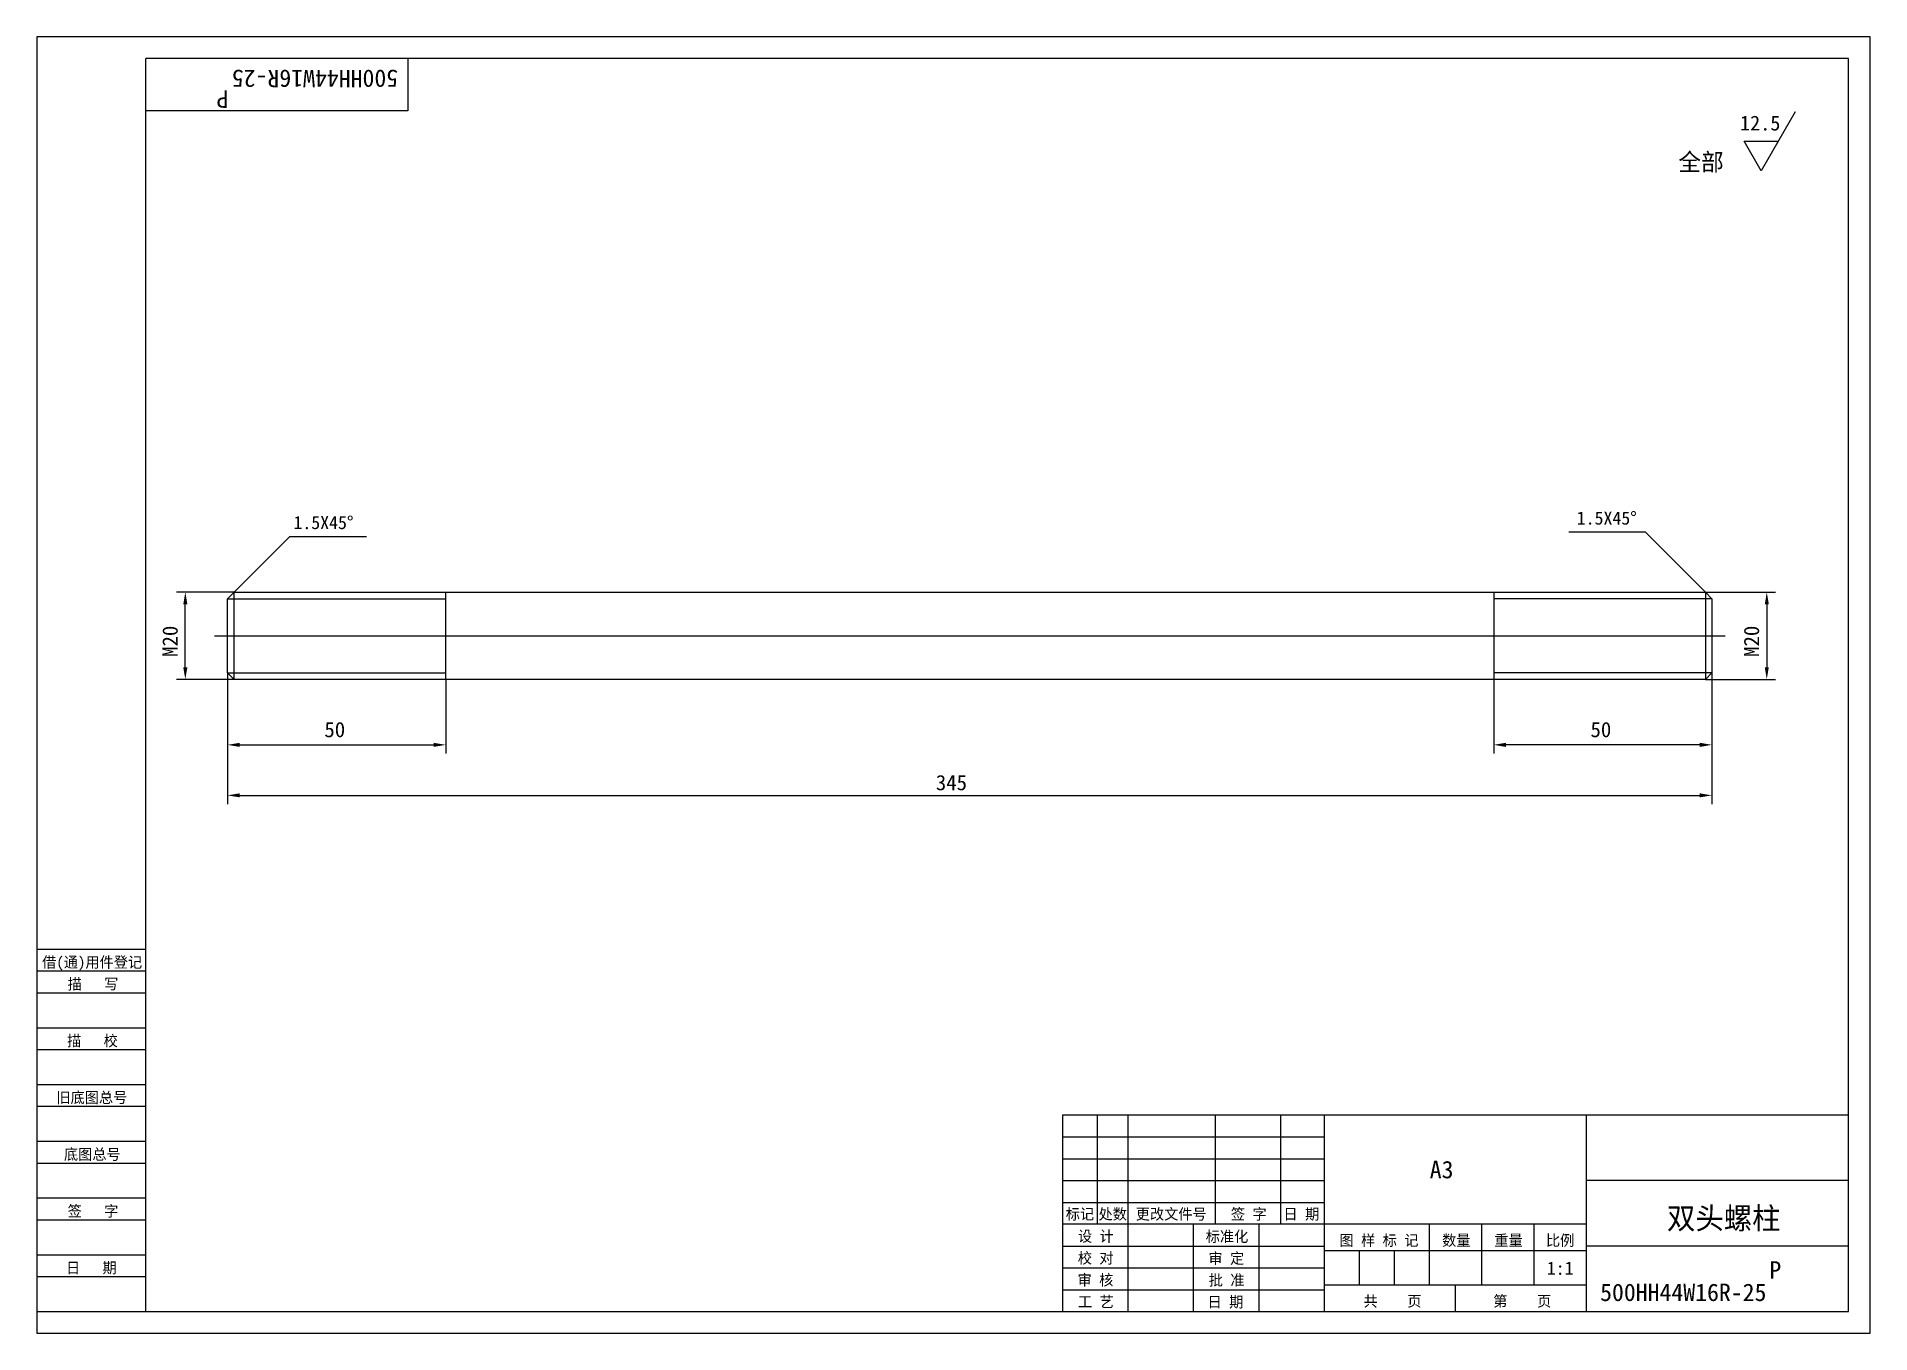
# Model space of a CAD drawing. Header units: metres. Extents: x 0 to 420, y 0 to 297.
import ezdxf

# ---------------------------------------------------------------- set-up
doc = ezdxf.new("R2010")
doc.units = ezdxf.units.M
for name, color, linetype in [('C', 6, 'Continuous'), ('D', 1, 'Continuous'), ('FL', 5, 'Continuous'), ('HA', 5, 'Continuous'), ('T', 7, 'Continuous'), ('TL', 4, 'Continuous')]:
    doc.layers.add(name, color=color, linetype=linetype)

# ---------------------------------------------------------------- blocks, each defined once
blk = doc.blocks.new('TUKUN3')
at = {"layer": 'FL'}
for p, q in [((420, 297), (0, 297)), ((0, 297), (0, 0)), ((420, 0), (420, 297)), ((0, 78), (25, 78)), ((0, 70), (25, 70)), ((0, 65), (25, 65)), ((0, 57), (25, 57)), ((0, 52), (25, 52)), ((243, 25), (243, 50)), ((250, 5), (250, 50)), ((270, 25), (270, 50)), ((285, 25), (285, 50)), ((0, 44), (25, 44)), ((235, 45), (295, 45)), ((0, 39), (25, 39)), ((235, 40), (295, 40)), ((235, 35), (295, 35)), ((0, 31), (25, 31)), ((235, 30), (295, 30)), ((0, 26), (25, 26)), ((280, 5), (280, 25)), ((0, 18), (25, 18)), ((235, 20), (295, 20)), ((0, 13), (25, 13)), ((235, 15), (295, 15)), ((235, 10), (295, 10)), ((0, 0), (420, 0))]:
    blk.add_line(p, q, dxfattribs=at)
at = {"layer": 'TL'}
for p, q in [((415, 292), (25, 292)), ((25, 5), (25, 292)), ((85, 292), (85, 280)), ((415, 5), (415, 292)), ((85, 280), (25, 280)), ((0, 88), (25, 88)), ((0, 83), (25, 83)), ((415, 50), (235, 50)), ((235, 50), (235, 5)), ((295, 5), (295, 50)), ((355, 5), (355, 50)), ((415, 35), (355, 35)), ((355, 25), (235, 25)), ((265, 5), (265, 25)), ((319, 11), (319, 25)), ((331, 11), (331, 25)), ((343, 11), (343, 25)), ((295, 19), (355, 19)), ((303, 11), (303, 19)), ((311, 11), (311, 19)), ((415, 20), (355, 20)), ((355, 11), (295, 11)), ((325, 5), (325, 11)), ((0, 5), (415, 5))]:
    blk.add_line(p, q, dxfattribs=at)
at = {"layer": 'T'}
for s, p in [('借(通)用件登记', (1.26, 83.76)), ('描   写', (7.09, 78.76)), ('描   校', (6.98, 65.76)), ('旧底图总号', (4.52, 52.76)), ('底图总号', (6.25, 39.76)), ('签   字', (7.1, 26.76)), ('标记', (235.71, 26.07)), ('处数', (243.22, 26.07)), ('更改文件号', (251.75, 26.07)), ('签 字', (273.53, 26.07)), ('日 期', (285.57, 26.07)), ('设 计', (238.5, 20.99)), ('标准化', (267.77, 20.93)), ('图 样 标 记', (298.4, 20.04)), ('数量', (321.92, 20.04)), ('重量', (333.88, 20.04)), ('比例', (345.7, 20.04)), ('校 对', (238.48, 15.99)), ('审 定', (268.39, 15.93)), ('日   期', (6.72, 13.76)), ('审 核', (238.41, 10.99)), ('批 准', (268.46, 10.93)), ('工 艺', (238.52, 5.99)), ('日 期', (268.18, 5.93)), ('共    页', (303.91, 6.13)), ('第    页', (333.62, 6.13))]:
    blk.add_text(s, height=2.5, dxfattribs=at).set_placement(p)

msp = doc.modelspace()

# ---------------------------------------------------------------- linework, layer by layer
at = {"layer": 'C'}
for p, q in [((40.73, 159.77), (381.73, 159.77)), ((381.73, 159.77), (386.73, 159.77))]:
    msp.add_line(p, q, dxfattribs=at)
at = {"layer": 'D'}
for p, q in [((402.81, 279.81), (395.01, 266.29)), ((395.01, 266.29), (391.1, 273.05)), ((391.1, 273.05), (398.91, 273.05)), ((45.23, 169.77), (57.96, 182.5)), ((57.96, 182.5), (75.51, 182.5)), ((368.47, 183.53), (350.92, 183.53)), ((382.23, 169.77), (368.47, 183.53)), ((45.23, 169.77), (32.05, 169.77)), ((382.23, 169.77), (398.28, 169.77)), ((34.05, 152.57), (34.05, 166.97)), ((396.28, 166.97), (396.28, 152.57)), ((43.73, 151.27), (43.73, 132.79)), ((383.73, 151.27), (383.73, 132.79)), ((45.23, 149.77), (32.05, 149.77)), ((93.73, 149.77), (93.73, 132.79)), ((333.73, 149.77), (333.73, 132.79)), ((382.23, 149.77), (398.28, 149.77)), ((46.53, 134.79), (90.93, 134.79)), ((380.93, 134.79), (336.53, 134.79)), ((43.73, 132.79), (43.73, 121.22)), ((383.73, 132.79), (383.73, 121.22)), ((46.53, 123.22), (380.93, 123.22))]:
    msp.add_line(p, q, dxfattribs=at)
for points in [[(33.58, 166.97), (34.52, 166.97), (34.05, 169.77)], [(395.82, 166.97), (396.75, 166.97), (396.28, 169.77)], [(33.58, 152.57), (34.52, 152.57), (34.05, 149.77)], [(395.82, 152.57), (396.75, 152.57), (396.28, 149.77)], [(46.53, 135.26), (46.53, 134.32), (43.73, 134.79)], [(90.93, 135.26), (90.93, 134.32), (93.73, 134.79)], [(336.53, 135.26), (336.53, 134.32), (333.73, 134.79)], [(380.93, 135.26), (380.93, 134.32), (383.73, 134.79)], [(46.53, 123.69), (46.53, 122.76), (43.73, 123.22)], [(380.93, 123.69), (380.93, 122.76), (383.73, 123.22)]]:
    msp.add_solid(points, dxfattribs=at)
at = {"layer": 'HA'}
for p, q in [((43.73, 168.27), (93.73, 168.27)), ((383.73, 168.27), (333.73, 168.27)), ((43.73, 151.27), (93.73, 151.27)), ((383.73, 151.27), (333.73, 151.27))]:
    msp.add_line(p, q, dxfattribs=at)
at = {"layer": 'TL'}
for p, q in [((43.73, 168.27), (45.23, 169.77)), ((43.73, 159.77), (43.73, 168.27)), ((45.23, 169.77), (382.23, 169.77)), ((45.23, 159.77), (45.23, 169.77)), ((93.73, 159.77), (93.73, 169.77)), ((333.73, 169.77), (333.73, 149.77)), ((383.73, 168.27), (382.23, 169.77)), ((382.23, 169.77), (382.23, 149.77)), ((383.73, 168.27), (383.73, 151.27)), ((43.73, 151.27), (43.73, 159.77)), ((45.23, 149.77), (45.23, 159.77)), ((93.73, 149.77), (93.73, 159.77)), ((43.73, 151.27), (45.23, 149.77)), ((383.73, 151.27), (382.23, 149.77)), ((382.23, 149.77), (45.23, 149.77))]:
    msp.add_line(p, q, dxfattribs=at)

# ---------------------------------------------------------------- block references
at = {"layer": 'D'}
msp.add_blockref('TUKUN3', (0, 0), dxfattribs=at)

# ---------------------------------------------------------------- texts
for s, height, rotation, p in [('500HH44W16R-25', 4, 180, (82.8, 289.4)), ('P', 4, 180, (43.92, 284.7)), ('M20', 3.5, 90, (32.3, 154.94)), ('M20', 3.5, 90, (394.53, 154.94))]:
    msp.add_text(s, height=height, rotation=rotation, dxfattribs=at).set_placement(p)
for s, height, p in [('12.5', 3.4, (390.15, 275.51)), ('全部', 4, (376.02, 266.29)), ('1.5X45%%d', 3, (58.82, 184.21)), ('1.5X45%%d', 3, (352.76, 185.24)), ('50', 3.5, (65.9, 136.54)), ('50', 3.5, (355.9, 136.54)), ('345', 3.5, (205.95, 124.39)), ('A3', 4, (319.08, 35.51)), ('双头螺柱', 5, (373.43, 23.87)), ('1:1', 3, (345.9, 13.41)), ('P', 4, (396.88, 12.51)), ('500HH44W16R-25', 4, (358.11, 7.39))]:
    msp.add_text(s, height=height, dxfattribs=at).set_placement(p)

doc.saveas('drawing.dxf')
